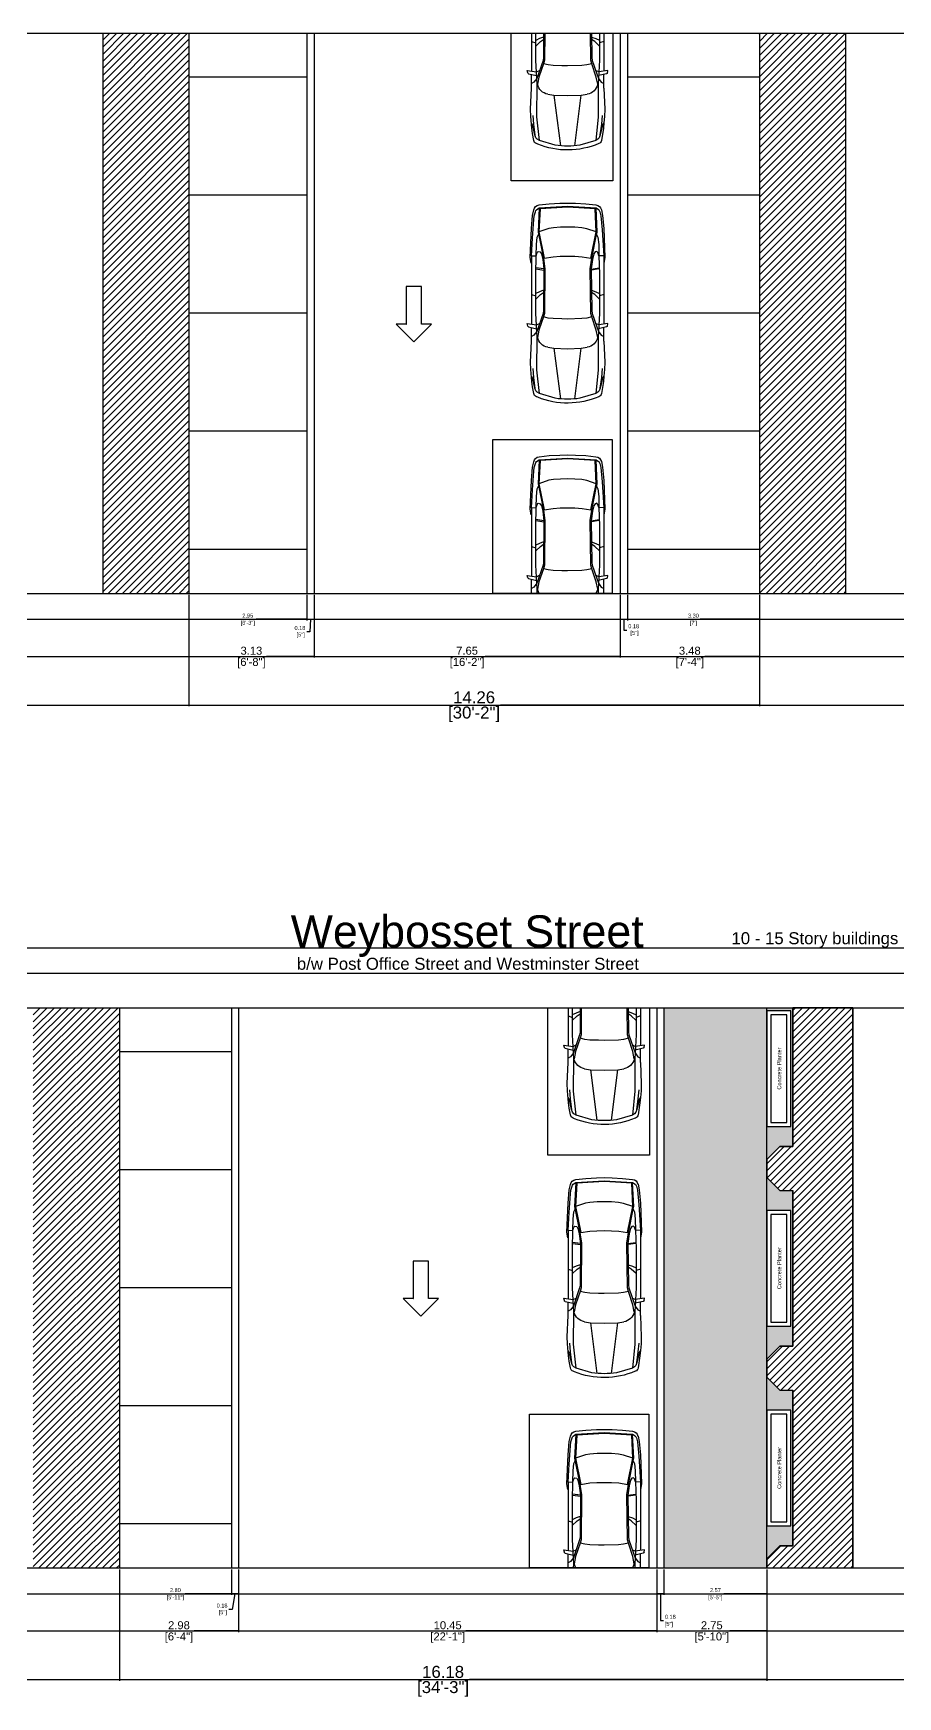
# Model space of a CAD drawing. Extents: x 4 to 262, y -261 to 351.
# Drawn here: x 44.6 to 66.2, y -40.32 to 1.26 of the extents above; entities that cross this region are included whole.
import ezdxf
from ezdxf.xclip import XClip

# ---------------------------------------------------------------- set-up
doc = ezdxf.new("R2010")
doc.units = 0
doc.header["$LTSCALE"] = 0.1
doc.header["$MEASUREMENT"] = 0
doc.header["$XCLIPFRAME"] = 2
doc.header["$PDMODE"] = 3
doc.layers.get('0').update_dxf_attribs({"color": 102})
for name, color, linetype in [('Cars', 4, 'Continuous'), ('Details', 9, 'Continuous'), ('Edge', 1, 'Continuous'), ('Hatch and Paving', 252, 'Continuous'), ('HIDDEN', 204, 'Continuous'), ('Poche', 6, 'Continuous'), ('Text', 7, 'Continuous')]:
    doc.layers.add(name, color=color, linetype=linetype)
doc.styles.get("Standard").update_dxf_attribs({"font": 'Arial.ttf'})
doc.dimstyles.get("Standard").update_dxf_attribs({"dimtxt": 0.1, "dimasz": 0.03, "dimexe": 0.03, "dimexo": 0.04, "dimgap": 0.04, "dimtad": 0, "dimtih": 1, "dimtoh": 1, "dimzin": 0, "dimdsep": 46, "dimtxsty": 'Standard', "dimblk": 'ARCHTICK', "dimblk1": 'ARCHTICK', "dimblk2": 'ARCHTICK', "dimcen": 0.09, "dimclrd": 256, "dimclre": 256, "dimadec": 0, "dimazin": 0, "dimtfac": 1, "dimtofl": 0, "dimtmove": 1, "dimatfit": 3, "dimfxl": 1, "dimtolj": 1, "dimtzin": 0, "dimlwe": -1, "dimarcsym": 0})

# ---------------------------------------------------------------- blocks, each defined once
blk = doc.blocks.new('Car 1')
at = {"color": 8, "linetype": 'Continuous'}
for p, q in [((29.672, 21.235), (29.643, 20.905)), ((29.702, 21.376), (29.672, 21.235)), ((29.714, 21.228), (29.683, 20.872)), ((29.742, 21.327), (29.714, 21.228)), ((29.836, 21.421), (29.776, 21.38)), ((29.809, 20.82), (29.836, 21.421)), ((29.83, 20.822), (29.859, 21.401)), ((30.55, 21.463), (29.836, 21.421)), ((30.089, 21.523), (29.839, 21.496)), ((29.859, 21.401), (30.542, 21.441)), ((30.35, 21.538), (30.089, 21.523)), ((30.547, 21.543), (30.35, 21.538)), ((30.542, 21.441), (31.234, 21.401)), ((30.743, 21.538), (30.547, 21.543)), ((31.258, 21.421), (30.55, 21.463)), ((31.004, 21.523), (30.743, 21.538)), ((31.254, 21.496), (31.004, 21.523)), ((31.234, 21.401), (31.263, 20.822)), ((31.321, 21.376), (31.258, 21.421)), ((31.258, 21.421), (31.285, 20.82)), ((31.379, 21.228), (31.351, 21.327)), ((31.389, 21.134), (31.379, 21.228)), ((31.421, 21.235), (31.392, 21.372)), ((31.45, 20.905), (31.421, 21.235)), ((29.643, 20.905), (29.613, 20.182)), ((29.683, 20.872), (29.643, 20.221)), ((29.822, 20.756), (29.809, 20.82)), ((29.83, 20.822), (30.062, 20.899)), ((29.962, 20.168), (29.83, 20.822)), ((30.062, 20.899), (30.191, 20.924)), ((30.191, 20.924), (30.368, 20.938)), ((30.368, 20.938), (30.55, 20.94)), ((30.55, 20.94), (30.725, 20.938)), ((30.725, 20.938), (30.902, 20.924)), ((30.902, 20.924), (31.012, 20.906)), ((31.012, 20.906), (31.263, 20.822)), ((31.263, 20.822), (31.131, 20.168)), ((31.285, 20.82), (31.152, 20.164)), ((31.421, 20.669), (31.389, 21.134)), ((31.48, 20.182), (31.45, 20.905)), ((29.769, 20.504), (29.763, 20.228)), ((29.789, 20.69), (29.769, 20.504)), ((29.822, 20.756), (29.789, 20.69)), ((29.942, 20.164), (29.822, 20.756)), ((31.305, 20.69), (31.272, 20.756)), ((31.324, 20.504), (31.305, 20.69)), ((31.33, 20.228), (31.324, 20.504)), ((31.45, 20.221), (31.421, 20.669)), ((29.613, 20.182), (29.639, 20.04)), ((29.643, 20.221), (29.763, 20.228)), ((29.643, 20.221), (29.643, 18.514)), ((29.763, 20.228), (29.752, 19.766)), ((29.763, 20.228), (29.789, 20.305)), ((29.789, 20.305), (29.814, 20.332)), ((29.814, 20.332), (29.86, 20.322)), ((29.86, 20.322), (29.891, 20.271)), ((29.891, 20.271), (29.924, 20.133)), ((29.924, 20.133), (29.954, 19.896)), ((29.979, 19.902), (29.942, 20.164)), ((30.184, 20.202), (29.962, 20.168)), ((30.365, 20.215), (30.184, 20.202)), ((30.543, 20.217), (30.365, 20.215)), ((30.728, 20.215), (30.543, 20.217)), ((30.909, 20.202), (30.728, 20.215)), ((31.131, 20.168), (30.909, 20.202)), ((31.152, 20.164), (31.114, 19.902)), ((31.169, 20.133), (31.14, 19.896)), ((31.202, 20.271), (31.169, 20.133)), ((31.234, 20.322), (31.202, 20.271)), ((31.279, 20.332), (31.234, 20.322)), ((31.305, 20.305), (31.279, 20.332)), ((31.33, 20.228), (31.305, 20.305)), ((31.342, 19.766), (31.33, 20.228)), ((31.45, 20.221), (31.33, 20.228)), ((31.45, 20.221), (31.45, 18.514)), ((31.454, 20.04), (31.48, 20.182)), ((29.752, 19.766), (29.752, 18.789)), ((29.954, 19.894), (29.755, 19.924)), ((29.755, 19.899), (29.95, 19.87)), ((29.954, 19.896), (29.942, 18.855)), ((29.967, 18.785), (29.979, 19.902)), ((31.114, 19.902), (31.126, 18.785)), ((31.14, 19.896), (31.338, 19.924)), ((31.14, 19.896), (31.151, 18.855)), ((31.341, 19.899), (31.143, 19.87)), ((31.342, 18.789), (31.342, 19.766)), ((29.642, 19.256), (29.752, 19.222)), ((29.843, 19.328), (29.752, 19.284)), ((29.752, 19.142), (29.87, 19.256)), ((29.948, 19.366), (29.843, 19.328)), ((29.87, 19.256), (29.947, 19.307)), ((31.145, 19.366), (31.25, 19.328)), ((31.223, 19.256), (31.146, 19.307)), ((31.344, 19.14), (31.223, 19.256)), ((31.25, 19.328), (31.344, 19.283)), ((31.451, 19.256), (31.342, 19.222)), ((29.752, 18.789), (29.784, 18.185)), ((29.932, 18.784), (29.777, 18.333)), ((29.942, 18.855), (29.932, 18.784)), ((29.943, 18.698), (29.967, 18.785)), ((31.126, 18.785), (31.15, 18.698)), ((31.151, 18.855), (31.161, 18.784)), ((31.161, 18.784), (31.316, 18.333)), ((31.316, 18.333), (31.342, 18.789)), ((29.551, 18.47), (29.538, 18.53)), ((29.538, 18.53), (29.769, 18.496)), ((29.571, 18.449), (29.774, 18.402)), ((29.643, 18.092), (29.643, 18.432)), ((29.777, 18.333), (29.705, 18.239)), ((29.769, 18.496), (29.846, 18.532)), ((29.795, 18.185), (29.829, 18.365)), ((29.829, 18.365), (29.943, 18.698)), ((29.943, 18.698), (30.062, 18.67)), ((30.062, 18.67), (30.19, 18.655)), ((30.19, 18.655), (30.551, 18.644)), ((30.551, 18.644), (30.691, 18.648)), ((30.691, 18.648), (30.903, 18.655)), ((30.903, 18.655), (31.031, 18.67)), ((31.031, 18.67), (31.15, 18.698)), ((31.15, 18.698), (31.264, 18.365)), ((31.325, 18.496), (31.248, 18.532)), ((31.264, 18.365), (31.298, 18.185)), ((31.309, 18.185), (31.316, 18.333)), ((31.316, 18.333), (31.389, 18.239)), ((31.522, 18.449), (31.32, 18.402)), ((31.555, 18.53), (31.325, 18.496)), ((31.45, 18.092), (31.45, 18.432)), ((31.542, 18.47), (31.555, 18.53)), ((29.643, 18.092), (29.62, 17.566)), ((29.705, 18.239), (29.643, 18.204)), ((29.784, 18.185), (29.779, 17.375)), ((30.206, 17.913), (30.054, 17.938)), ((30.366, 16.648), (30.206, 17.913)), ((30.547, 17.902), (30.206, 17.913)), ((30.887, 17.913), (30.547, 17.902)), ((30.887, 17.913), (30.727, 16.648)), ((31.039, 17.938), (30.887, 17.913)), ((31.315, 17.375), (31.309, 18.185)), ((31.389, 18.239), (31.451, 18.204)), ((31.473, 17.566), (31.45, 18.092)), ((29.62, 17.566), (29.626, 17.384)), ((31.467, 17.384), (31.473, 17.566)), ((29.626, 17.384), (29.642, 17.219)), ((29.642, 17.219), (29.672, 17.173)), ((29.642, 17.219), (29.653, 17.087)), ((29.653, 17.087), (29.701, 16.784)), ((29.672, 17.173), (29.689, 17.09)), ((29.694, 17.185), (29.676, 17.408)), ((29.689, 17.09), (29.73, 16.918)), ((29.73, 16.918), (29.694, 17.185)), ((29.779, 17.375), (29.843, 16.78)), ((31.251, 16.78), (31.315, 17.375)), ((31.4, 17.185), (31.363, 16.918)), ((31.363, 16.918), (31.4, 17.074)), ((31.417, 17.408), (31.4, 17.185)), ((31.4, 17.074), (31.421, 17.173)), ((31.421, 17.173), (31.451, 17.219)), ((31.421, 16.954), (31.441, 17.087)), ((31.441, 17.087), (31.467, 17.384)), ((29.73, 16.918), (29.756, 16.848)), ((29.756, 16.848), (29.789, 16.813)), ((29.789, 16.813), (29.843, 16.78)), ((29.843, 16.78), (30.238, 16.663)), ((30.855, 16.663), (31.251, 16.78)), ((31.251, 16.78), (31.305, 16.813)), ((31.293, 16.689), (31.324, 16.702)), ((31.305, 16.813), (31.338, 16.848)), ((31.338, 16.848), (31.363, 16.918)), ((31.392, 16.784), (31.421, 16.954)), ((30.547, 16.543), (30.547, 16.543))]:
    blk.add_line(p, q, dxfattribs=at)
for centre, radius, start, end in [((29.857, 21.339), 0.159, 96.1654, 166.417), ((29.844, 21.298), 0.106, 124.732, 163.999), ((31.237, 21.339), 0.159, 12.0139, 81.7918), ((31.249, 21.298), 0.106, 16.0009, 47.497), ((29.577, 18.475), 0.0265, 191.8561, 256.8464), ((31.516, 18.475), 0.0265, 283.1524, 348.1427), ((30.107, 18.253), 0.32, 192.2413, 260.4689), ((30.987, 18.253), 0.319, 279.531, 347.7586), ((29.805, 16.802), 0.106, 189.5619, 249.9003), ((30.547, 18.523), 1.98, 246.8697, 292.1307), ((30.547, 18.805), 2.164, 261.8061, 278.1938), ((31.288, 16.802), 0.106, 290.0997, 350.438)]:
    blk.add_arc(centre, radius, start, end, dxfattribs=at)
blk = doc.blocks.new('_ArchTick')
at = {"color": 0, "linetype": 'ByBlock', "const_width": 0.15}
blk.add_lwpolyline([(-0.5, -0.5), (0.5, 0.5)], dxfattribs=at)
blk = doc.blocks.new('*D29')
at = {"layer": 'Defpoints', "color": 0, "transparency": 16777216}
for p in [(48.488, -12.743), (51.438, -12.743), (51.438, -13.391)]:
    blk.add_point(p, dxfattribs=at)
at = {"layer": 'Text', "transparency": 16777216}
for p, q in [((48.488, -12.783), (48.488, -13.421)), ((51.438, -12.783), (51.438, -13.421))]:
    blk.add_line(p, q, dxfattribs=at)
at = {"layer": 'Text', "lineweight": -2, "transparency": 16777216}
for p, q in [((48.488, -13.391), (49.754, -13.391)), ((51.438, -13.391), (50.171, -13.391))]:
    blk.add_line(p, q, dxfattribs=at)
at = {"layer": 'Text', "lineweight": -2, "transparency": 16777216, "xscale": 0.03, "yscale": 0.03, "zscale": 0.03, "rotation": 180}
blk.add_blockref('_ArchTick', (48.488, -13.391), dxfattribs=at)
at = {"layer": 'Text', "lineweight": -2, "transparency": 16777216, "xscale": 0.03, "yscale": 0.03, "zscale": 0.03}
blk.add_blockref('_ArchTick', (51.438, -13.391), dxfattribs=at)
at = {"layer": 'Text', "color": 0, "transparency": 16777216, "char_height": 0.1, "attachment_point": 5}
for s, insert in [('\\A1;2.95', (49.963, -13.3)), ('\\A1;[6\'-3"]', (49.963, -13.494))]:
    blk.add_mtext(s, dxfattribs=dict(at, insert=insert))
blk = doc.blocks.new('*D30')
at = {"layer": 'Defpoints', "color": 0, "transparency": 16777216}
for p in [(51.438, -12.743), (51.618, -12.743), (51.618, -13.391)]:
    blk.add_point(p, dxfattribs=at)
at = {"layer": 'Text', "transparency": 16777216}
for p, q in [((51.438, -12.783), (51.438, -13.421)), ((51.618, -12.783), (51.618, -13.421))]:
    blk.add_line(p, q, dxfattribs=at)
at = {"layer": 'Text', "lineweight": -2, "transparency": 16777216}
for p, q in [((51.515, -13.708), (51.435, -13.708)), ((51.438, -13.391), (51.618, -13.391)), ((51.528, -13.391), (51.515, -13.708))]:
    blk.add_line(p, q, dxfattribs=at)
at = {"layer": 'Text', "lineweight": -2, "transparency": 16777216, "xscale": 0.03, "yscale": 0.03, "zscale": 0.03, "rotation": 180}
blk.add_blockref('_ArchTick', (51.438, -13.391), dxfattribs=at)
at = {"layer": 'Text', "lineweight": -2, "transparency": 16777216, "xscale": 0.03, "yscale": 0.03, "zscale": 0.03}
blk.add_blockref('_ArchTick', (51.618, -13.391), dxfattribs=at)
at = {"layer": 'Text', "color": 0, "transparency": 16777216, "insert": (51.266, -13.708), "char_height": 0.1, "attachment_point": 5}
blk.add_mtext('\\A1;0.18\\P [5"]', dxfattribs=at)
blk = doc.blocks.new('*D31')
at = {"layer": 'Defpoints', "color": 0, "transparency": 16777216}
for p in [(59.268, -12.743), (59.448, -12.743), (59.448, -13.391)]:
    blk.add_point(p, dxfattribs=at)
at = {"layer": 'Text', "transparency": 16777216}
for p, q in [((59.268, -12.783), (59.268, -13.421)), ((59.448, -12.783), (59.448, -13.421))]:
    blk.add_line(p, q, dxfattribs=at)
at = {"layer": 'Text', "lineweight": -2, "transparency": 16777216}
for p, q in [((59.268, -13.391), (59.448, -13.391)), ((59.358, -13.391), (59.358, -13.663)), ((59.358, -13.663), (59.438, -13.663))]:
    blk.add_line(p, q, dxfattribs=at)
at = {"layer": 'Text', "lineweight": -2, "transparency": 16777216, "xscale": 0.03, "yscale": 0.03, "zscale": 0.03, "rotation": 180}
blk.add_blockref('_ArchTick', (59.268, -13.391), dxfattribs=at)
at = {"layer": 'Text', "lineweight": -2, "transparency": 16777216, "xscale": 0.03, "yscale": 0.03, "zscale": 0.03}
blk.add_blockref('_ArchTick', (59.448, -13.391), dxfattribs=at)
at = {"layer": 'Text', "color": 0, "transparency": 16777216, "insert": (59.607, -13.663), "char_height": 0.1, "attachment_point": 5}
blk.add_mtext('\\A1;0.18\\P [5"]', dxfattribs=at)
blk = doc.blocks.new('*D32')
at = {"layer": 'Defpoints', "color": 0, "transparency": 16777216}
for p in [(59.448, -12.743), (62.748, -12.743), (62.748, -13.391)]:
    blk.add_point(p, dxfattribs=at)
at = {"layer": 'Text', "transparency": 16777216}
for p, q in [((59.448, -12.783), (59.448, -13.421)), ((62.748, -12.783), (62.748, -13.421))]:
    blk.add_line(p, q, dxfattribs=at)
at = {"layer": 'Text', "lineweight": -2, "transparency": 16777216}
for p, q in [((59.448, -13.391), (60.929, -13.391)), ((62.748, -13.391), (61.267, -13.391))]:
    blk.add_line(p, q, dxfattribs=at)
at = {"layer": 'Text', "lineweight": -2, "transparency": 16777216, "xscale": 0.03, "yscale": 0.03, "zscale": 0.03, "rotation": 180}
blk.add_blockref('_ArchTick', (59.448, -13.391), dxfattribs=at)
at = {"layer": 'Text', "lineweight": -2, "transparency": 16777216, "xscale": 0.03, "yscale": 0.03, "zscale": 0.03}
blk.add_blockref('_ArchTick', (62.748, -13.391), dxfattribs=at)
at = {"layer": 'Text', "color": 0, "transparency": 16777216, "char_height": 0.1, "attachment_point": 5}
for s, insert in [('\\A1;3.30', (61.098, -13.3)), ("\\A1;[7']", (61.098, -13.494))]:
    blk.add_mtext(s, dxfattribs=dict(at, insert=insert))
blk = doc.blocks.new('*D33')
at = {"layer": 'Defpoints', "color": 0, "transparency": 16777216}
for p in [(48.488, -12.743), (51.618, -12.743), (51.618, -14.32)]:
    blk.add_point(p, dxfattribs=at)
at = {"layer": 'Text', "transparency": 16777216}
for p, q in [((48.488, -12.783), (48.488, -14.35)), ((51.618, -12.783), (51.618, -14.35))]:
    blk.add_line(p, q, dxfattribs=at)
at = {"layer": 'Text', "lineweight": -2, "transparency": 16777216}
for p, q in [((48.488, -14.32), (49.676, -14.32)), ((51.618, -14.32), (50.43, -14.32))]:
    blk.add_line(p, q, dxfattribs=at)
at = {"layer": 'Text', "lineweight": -2, "transparency": 16777216, "xscale": 0.03, "yscale": 0.03, "zscale": 0.03, "rotation": 180}
blk.add_blockref('_ArchTick', (48.488, -14.32), dxfattribs=at)
at = {"layer": 'Text', "lineweight": -2, "transparency": 16777216, "xscale": 0.03, "yscale": 0.03, "zscale": 0.03}
blk.add_blockref('_ArchTick', (51.618, -14.32), dxfattribs=at)
at = {"layer": 'Text', "color": 0, "transparency": 16777216, "char_height": 0.2, "attachment_point": 5}
for s, insert in [('\\A1;3.13', (50.053, -14.178)), ('\\A1;[6\'-8"]', (50.053, -14.487))]:
    blk.add_mtext(s, dxfattribs=dict(at, insert=insert))
blk = doc.blocks.new('*D34')
at = {"layer": 'Defpoints', "color": 0, "transparency": 16777216}
for p in [(51.618, -13.391), (59.268, -13.391), (59.268, -14.32)]:
    blk.add_point(p, dxfattribs=at)
at = {"layer": 'Text', "transparency": 16777216}
for p, q in [((51.618, -13.431), (51.618, -14.35)), ((59.268, -13.431), (59.268, -14.35))]:
    blk.add_line(p, q, dxfattribs=at)
at = {"layer": 'Text', "lineweight": -2, "transparency": 16777216}
for p, q in [((51.618, -14.32), (54.988, -14.32)), ((59.268, -14.32), (55.897, -14.32))]:
    blk.add_line(p, q, dxfattribs=at)
at = {"layer": 'Text', "lineweight": -2, "transparency": 16777216, "xscale": 0.03, "yscale": 0.03, "zscale": 0.03, "rotation": 180}
blk.add_blockref('_ArchTick', (51.618, -14.32), dxfattribs=at)
at = {"layer": 'Text', "lineweight": -2, "transparency": 16777216, "xscale": 0.03, "yscale": 0.03, "zscale": 0.03}
blk.add_blockref('_ArchTick', (59.268, -14.32), dxfattribs=at)
at = {"layer": 'Text', "color": 0, "transparency": 16777216, "char_height": 0.2, "attachment_point": 5}
for s, insert in [('\\A1;7.65', (55.443, -14.178)), ('\\A1;[16\'-2"]', (55.443, -14.487))]:
    blk.add_mtext(s, dxfattribs=dict(at, insert=insert))
blk = doc.blocks.new('*D35')
at = {"layer": 'Defpoints', "color": 0, "transparency": 16777216}
for p in [(59.268, -12.743), (62.748, -12.743), (62.748, -14.32)]:
    blk.add_point(p, dxfattribs=at)
at = {"layer": 'Text', "transparency": 16777216}
for p, q in [((59.268, -12.783), (59.268, -14.35)), ((62.748, -12.783), (62.748, -14.35))]:
    blk.add_line(p, q, dxfattribs=at)
at = {"layer": 'Text', "lineweight": -2, "transparency": 16777216}
for p, q in [((59.268, -14.32), (60.631, -14.32)), ((62.748, -14.32), (61.385, -14.32))]:
    blk.add_line(p, q, dxfattribs=at)
at = {"layer": 'Text', "lineweight": -2, "transparency": 16777216, "xscale": 0.03, "yscale": 0.03, "zscale": 0.03, "rotation": 180}
blk.add_blockref('_ArchTick', (59.268, -14.32), dxfattribs=at)
at = {"layer": 'Text', "lineweight": -2, "transparency": 16777216, "xscale": 0.03, "yscale": 0.03, "zscale": 0.03}
blk.add_blockref('_ArchTick', (62.748, -14.32), dxfattribs=at)
at = {"layer": 'Text', "color": 0, "transparency": 16777216, "char_height": 0.2, "attachment_point": 5}
for s, insert in [('\\A1;3.48', (61.008, -14.178)), ('\\A1;[7\'-4"]', (61.008, -14.487))]:
    blk.add_mtext(s, dxfattribs=dict(at, insert=insert))
blk = doc.blocks.new('*D36')
at = {"layer": 'Defpoints', "color": 0, "transparency": 16777216}
for p in [(48.488, -12.783), (62.748, -12.783), (62.748, -15.537)]:
    blk.add_point(p, dxfattribs=at)
at = {"layer": 'Text', "transparency": 16777216}
for p, q in [((48.488, -12.823), (48.488, -15.567)), ((62.748, -12.823), (62.748, -15.567))]:
    blk.add_line(p, q, dxfattribs=at)
at = {"layer": 'Text', "lineweight": -2, "transparency": 16777216}
for p, q in [((48.488, -15.537), (54.956, -15.537)), ((62.748, -15.537), (56.28, -15.537))]:
    blk.add_line(p, q, dxfattribs=at)
at = {"layer": 'Text', "lineweight": -2, "transparency": 16777216, "xscale": 0.03, "yscale": 0.03, "zscale": 0.03, "rotation": 180}
blk.add_blockref('_ArchTick', (48.488, -15.537), dxfattribs=at)
at = {"layer": 'Text', "lineweight": -2, "transparency": 16777216, "xscale": 0.03, "yscale": 0.03, "zscale": 0.03}
blk.add_blockref('_ArchTick', (62.748, -15.537), dxfattribs=at)
at = {"layer": 'Text', "color": 0, "transparency": 16777216, "char_height": 0.3, "attachment_point": 5}
for s, insert in [('\\A1;14.26', (55.618, -15.344)), ('\\A1;[30\'-2"]', (55.618, -15.767))]:
    blk.add_mtext(s, dxfattribs=dict(at, insert=insert))
blk = doc.blocks.new('*D37')
at = {"layer": 'Defpoints', "color": 0, "transparency": 16777216}
for p in [(60.363, -37.102), (62.933, -37.102), (60.363, -37.749)]:
    blk.add_point(p, dxfattribs=at)
at = {"layer": 'Text', "transparency": 16777216}
for p, q in [((60.363, -37.142), (60.363, -37.779)), ((62.933, -37.142), (62.933, -37.779))]:
    blk.add_line(p, q, dxfattribs=at)
at = {"layer": 'Text', "lineweight": -2, "transparency": 16777216}
for p, q in [((60.363, -37.749), (61.439, -37.749)), ((62.933, -37.749), (61.856, -37.749))]:
    blk.add_line(p, q, dxfattribs=at)
at = {"layer": 'Text', "lineweight": -2, "transparency": 16777216, "xscale": 0.03, "yscale": 0.03, "zscale": 0.03, "rotation": 180}
blk.add_blockref('_ArchTick', (60.363, -37.749), dxfattribs=at)
at = {"layer": 'Text', "lineweight": -2, "transparency": 16777216, "xscale": 0.03, "yscale": 0.03, "zscale": 0.03}
blk.add_blockref('_ArchTick', (62.933, -37.749), dxfattribs=at)
at = {"layer": 'Text', "color": 0, "transparency": 16777216, "char_height": 0.1, "attachment_point": 5}
for s, insert in [('\\A1;[5\'-5"]', (61.648, -37.852)), ('\\A1;2.57', (61.648, -37.658))]:
    blk.add_mtext(s, dxfattribs=dict(at, insert=insert))
blk = doc.blocks.new('*D38')
at = {"layer": 'Defpoints', "color": 0, "transparency": 16777216}
for p in [(60.183, -37.102), (60.363, -37.102), (60.183, -37.749)]:
    blk.add_point(p, dxfattribs=at)
at = {"layer": 'Text', "transparency": 16777216}
for p, q in [((60.183, -37.142), (60.183, -37.779)), ((60.363, -37.142), (60.363, -37.779))]:
    blk.add_line(p, q, dxfattribs=at)
at = {"layer": 'Text', "lineweight": -2, "transparency": 16777216}
for p, q in [((60.363, -37.749), (60.183, -37.749)), ((60.273, -37.749), (60.273, -38.416)), ((60.273, -38.416), (60.353, -38.416))]:
    blk.add_line(p, q, dxfattribs=at)
at = {"layer": 'Text', "lineweight": -2, "transparency": 16777216, "xscale": 0.03, "yscale": 0.03, "zscale": 0.03, "rotation": 180}
blk.add_blockref('_ArchTick', (60.183, -37.749), dxfattribs=at)
at = {"layer": 'Text', "lineweight": -2, "transparency": 16777216, "xscale": 0.03, "yscale": 0.03, "zscale": 0.03}
blk.add_blockref('_ArchTick', (60.363, -37.749), dxfattribs=at)
at = {"layer": 'Text', "color": 0, "transparency": 16777216, "char_height": 0.1, "attachment_point": 5}
for s, insert in [('\\A1;0.18', (60.522, -38.325)), ('\\A1;[5"]', (60.486, -38.52))]:
    blk.add_mtext(s, dxfattribs=dict(at, insert=insert))
blk = doc.blocks.new('*D39')
at = {"layer": 'Defpoints', "color": 0, "transparency": 16777216}
for p in [(49.553, -37.102), (49.733, -37.102), (49.553, -37.749)]:
    blk.add_point(p, dxfattribs=at)
at = {"layer": 'Text', "transparency": 16777216}
for p, q in [((49.553, -37.142), (49.553, -37.779)), ((49.733, -37.142), (49.733, -37.779))]:
    blk.add_line(p, q, dxfattribs=at)
at = {"layer": 'Text', "lineweight": -2, "transparency": 16777216}
for p, q in [((49.733, -37.749), (49.553, -37.749)), ((49.643, -37.749), (49.569, -38.142)), ((49.569, -38.142), (49.489, -38.142))]:
    blk.add_line(p, q, dxfattribs=at)
at = {"layer": 'Text', "lineweight": -2, "transparency": 16777216, "xscale": 0.03, "yscale": 0.03, "zscale": 0.03, "rotation": 180}
blk.add_blockref('_ArchTick', (49.553, -37.749), dxfattribs=at)
at = {"layer": 'Text', "lineweight": -2, "transparency": 16777216, "xscale": 0.03, "yscale": 0.03, "zscale": 0.03}
blk.add_blockref('_ArchTick', (49.733, -37.749), dxfattribs=at)
at = {"layer": 'Text', "color": 0, "transparency": 16777216, "insert": (49.32, -38.142), "char_height": 0.1, "attachment_point": 5}
blk.add_mtext('\\A1;0.18\\P [5"]', dxfattribs=at)
blk = doc.blocks.new('*D40')
at = {"layer": 'Defpoints', "color": 0, "transparency": 16777216}
for p in [(46.753, -37.102), (49.553, -37.102), (46.753, -37.749)]:
    blk.add_point(p, dxfattribs=at)
at = {"layer": 'Text', "transparency": 16777216}
for p, q in [((46.753, -37.142), (46.753, -37.779)), ((49.553, -37.142), (49.553, -37.779))]:
    blk.add_line(p, q, dxfattribs=at)
at = {"layer": 'Text', "lineweight": -2, "transparency": 16777216}
for p, q in [((46.753, -37.749), (47.911, -37.749)), ((49.553, -37.749), (48.394, -37.749))]:
    blk.add_line(p, q, dxfattribs=at)
at = {"layer": 'Text', "lineweight": -2, "transparency": 16777216, "xscale": 0.03, "yscale": 0.03, "zscale": 0.03, "rotation": 180}
blk.add_blockref('_ArchTick', (46.753, -37.749), dxfattribs=at)
at = {"layer": 'Text', "lineweight": -2, "transparency": 16777216, "xscale": 0.03, "yscale": 0.03, "zscale": 0.03}
blk.add_blockref('_ArchTick', (49.553, -37.749), dxfattribs=at)
at = {"layer": 'Text', "color": 0, "transparency": 16777216, "char_height": 0.1, "attachment_point": 5}
for s, insert in [('\\A1;[5\'-11"]', (48.153, -37.852)), ('\\A1;2.80', (48.153, -37.658))]:
    blk.add_mtext(s, dxfattribs=dict(at, insert=insert))
blk = doc.blocks.new('*D41')
at = {"layer": 'Defpoints', "color": 0, "transparency": 16777216}
for p in [(46.753, -37.102), (49.733, -37.102), (49.733, -38.678)]:
    blk.add_point(p, dxfattribs=at)
at = {"layer": 'Text', "transparency": 16777216}
for p, q in [((46.753, -37.142), (46.753, -38.708)), ((49.733, -37.142), (49.733, -38.708))]:
    blk.add_line(p, q, dxfattribs=at)
at = {"layer": 'Text', "lineweight": -2, "transparency": 16777216}
for p, q in [((46.753, -38.678), (47.866, -38.678)), ((49.733, -38.678), (48.62, -38.678))]:
    blk.add_line(p, q, dxfattribs=at)
at = {"layer": 'Text', "lineweight": -2, "transparency": 16777216, "xscale": 0.03, "yscale": 0.03, "zscale": 0.03, "rotation": 180}
blk.add_blockref('_ArchTick', (46.753, -38.678), dxfattribs=at)
at = {"layer": 'Text', "lineweight": -2, "transparency": 16777216, "xscale": 0.03, "yscale": 0.03, "zscale": 0.03}
blk.add_blockref('_ArchTick', (49.733, -38.678), dxfattribs=at)
at = {"layer": 'Text', "color": 0, "transparency": 16777216, "char_height": 0.2, "attachment_point": 5}
for s, insert in [('\\A1;2.98', (48.243, -38.537)), ('\\A1;[6\'-4"]', (48.243, -38.845))]:
    blk.add_mtext(s, dxfattribs=dict(at, insert=insert))
blk = doc.blocks.new('*D42')
at = {"layer": 'Defpoints', "color": 0, "transparency": 16777216}
for p in [(49.733, -37.102), (60.183, -37.102), (60.183, -38.678)]:
    blk.add_point(p, dxfattribs=at)
at = {"layer": 'Text', "transparency": 16777216}
for p, q in [((49.733, -37.142), (49.733, -38.708)), ((60.183, -37.142), (60.183, -38.708))]:
    blk.add_line(p, q, dxfattribs=at)
at = {"layer": 'Text', "lineweight": -2, "transparency": 16777216}
for p, q in [((49.733, -38.678), (54.503, -38.678)), ((60.183, -38.678), (55.412, -38.678))]:
    blk.add_line(p, q, dxfattribs=at)
at = {"layer": 'Text', "lineweight": -2, "transparency": 16777216, "xscale": 0.03, "yscale": 0.03, "zscale": 0.03, "rotation": 180}
blk.add_blockref('_ArchTick', (49.733, -38.678), dxfattribs=at)
at = {"layer": 'Text', "lineweight": -2, "transparency": 16777216, "xscale": 0.03, "yscale": 0.03, "zscale": 0.03}
blk.add_blockref('_ArchTick', (60.183, -38.678), dxfattribs=at)
at = {"layer": 'Text', "color": 0, "transparency": 16777216, "char_height": 0.2, "attachment_point": 5}
for s, insert in [('\\A1;10.45', (54.958, -38.537)), ('\\A1;[22\'-1"]', (54.958, -38.845))]:
    blk.add_mtext(s, dxfattribs=dict(at, insert=insert))
blk = doc.blocks.new('*D43')
at = {"layer": 'Defpoints', "color": 0, "transparency": 16777216}
for p in [(60.183, -37.102), (62.933, -37.102), (62.933, -38.678)]:
    blk.add_point(p, dxfattribs=at)
at = {"layer": 'Text', "transparency": 16777216}
for p, q in [((60.183, -37.142), (60.183, -38.708)), ((62.933, -37.142), (62.933, -38.708))]:
    blk.add_line(p, q, dxfattribs=at)
at = {"layer": 'Text', "lineweight": -2, "transparency": 16777216}
for p, q in [((60.183, -38.678), (61.103, -38.678)), ((62.933, -38.678), (62.012, -38.678))]:
    blk.add_line(p, q, dxfattribs=at)
at = {"layer": 'Text', "lineweight": -2, "transparency": 16777216, "xscale": 0.03, "yscale": 0.03, "zscale": 0.03, "rotation": 180}
blk.add_blockref('_ArchTick', (60.183, -38.678), dxfattribs=at)
at = {"layer": 'Text', "lineweight": -2, "transparency": 16777216, "xscale": 0.03, "yscale": 0.03, "zscale": 0.03}
blk.add_blockref('_ArchTick', (62.933, -38.678), dxfattribs=at)
at = {"layer": 'Text', "color": 0, "transparency": 16777216, "char_height": 0.2, "attachment_point": 5}
for s, insert in [('\\A1;2.75', (61.558, -38.537)), ('\\A1;[5\'-10"]', (61.558, -38.845))]:
    blk.add_mtext(s, dxfattribs=dict(at, insert=insert))
blk = doc.blocks.new('*D44')
at = {"layer": 'Defpoints', "color": 0, "transparency": 16777216}
for p in [(46.753, -37.102), (62.933, -37.102), (62.933, -39.895)]:
    blk.add_point(p, dxfattribs=at)
at = {"layer": 'Text', "transparency": 16777216}
for p, q in [((46.753, -37.142), (46.753, -39.925)), ((62.933, -37.142), (62.933, -39.925))]:
    blk.add_line(p, q, dxfattribs=at)
at = {"layer": 'Text', "lineweight": -2, "transparency": 16777216}
for p, q in [((46.753, -39.895), (54.18, -39.895)), ((62.933, -39.895), (55.505, -39.895))]:
    blk.add_line(p, q, dxfattribs=at)
at = {"layer": 'Text', "lineweight": -2, "transparency": 16777216, "xscale": 0.03, "yscale": 0.03, "zscale": 0.03, "rotation": 180}
blk.add_blockref('_ArchTick', (46.753, -39.895), dxfattribs=at)
at = {"layer": 'Text', "lineweight": -2, "transparency": 16777216, "xscale": 0.03, "yscale": 0.03, "zscale": 0.03}
blk.add_blockref('_ArchTick', (62.933, -39.895), dxfattribs=at)
at = {"layer": 'Text', "color": 0, "transparency": 16777216, "char_height": 0.3, "attachment_point": 5}
for s, insert in [('\\A1;[34\'-3"]', (54.843, -40.126)), ('\\A1;16.18', (54.843, -39.703))]:
    blk.add_mtext(s, dxfattribs=dict(at, insert=insert))

msp = doc.modelspace()

# ---------------------------------------------------------------- hatches: boundary and pattern name
at = {"layer": 'Hatch and Paving'}
h = msp.add_hatch(dxfattribs=at)
h.set_pattern_fill('AR-BRSTD', color=256, scale=0.03)
h.set_pattern_definition([(0, (-1.63508, 0), (0, 0.08001), []), (90, (-1.63508, 0), (-0.12, 0.08001), [0.08001, -0.08001])])
h.paths.add_polyline_path([(62.933, -23.102), (60.363, -23.102), (60.363, -37.102), (62.933, -37.102)])
h = msp.add_hatch(dxfattribs=at)
h.set_pattern_fill('AR-BRSTD', color=256, scale=0.03)
h.set_pattern_definition([(0, (62.93259, -37.10168), (0, 0.08001), []), (90, (62.93259, -37.10168), (-0.12, 0.08001), [0.08001, -0.08001])])
h.paths.add_polyline_path([(63.583, -32.662), (63.258, -32.662), (62.933, -32.337), (62.933, -33.162), (63.533, -33.162), (63.533, -36.052), (62.933, -36.052), (62.933, -36.877), (63.258, -36.552), (63.583, -36.552)])
h.paths.add_polyline_path([(63.583, -27.672), (63.258, -27.672), (62.933, -27.347), (62.933, -28.172), (63.533, -28.172), (63.533, -31.062), (62.933, -31.062), (62.933, -31.887), (63.258, -31.562), (63.583, -31.562)])
h.paths.add_polyline_path([(63.583, -23.102), (62.933, -23.102), (62.933, -23.182), (63.533, -23.182), (63.533, -26.072), (62.933, -26.072), (62.933, -26.897), (63.258, -26.572), (63.583, -26.572)])
at = {"layer": 'HIDDEN'}
h = msp.add_hatch(dxfattribs=at)
h.set_pattern_fill('ANSI31', color=1)
h.paths.add_polyline_path([(48.488, 1.257), (46.338, 1.257), (46.338, -12.743), (48.488, -12.743)])
h = msp.add_hatch(dxfattribs=at)
h.set_pattern_fill('ANSI31', color=1)
h.paths.add_polyline_path([(64.898, 1.257), (62.748, 1.257), (62.748, -12.743), (64.898, -12.743)])
h = msp.add_hatch(dxfattribs=at)
h.set_pattern_fill('ANSI31', color=1)
h.set_pattern_definition([(45, (-1.73505, -24.35819), (-0.08838835, 0.08838835), [])])
h.paths.add_polyline_path([(46.753, -23.102), (44.603, -23.102), (44.603, -37.102), (46.753, -37.102)])
h = msp.add_hatch(dxfattribs=at)
h.set_pattern_fill('ANSI31', color=1)
h.set_pattern_definition([(45, (-1.63508, 0), (-0.08838835, 0.08838835), [])])
h.paths.add_polyline_path([(65.083, -23.102), (63.583, -23.102), (63.583, -26.572), (63.258, -26.572), (62.933, -26.897), (62.933, -27.347), (63.258, -27.672), (63.583, -27.672), (63.583, -31.562), (63.258, -31.562), (62.933, -31.887), (62.933, -32.337), (63.258, -32.662), (63.583, -32.662), (63.583, -36.552), (63.258, -36.552), (62.933, -36.877), (62.933, -37.102), (65.083, -37.102)])

# ---------------------------------------------------------------- linework, layer by layer
at = {"layer": 'Cars'}
for points in [[(54.109, -6.453), (54.551, -6.011), (54.301, -6.011), (54.301, -5.073), (53.917, -5.073), (53.917, -6.011), (53.926, -6.011), (53.667, -6.011)], [(54.286, -30.811), (54.727, -30.369), (54.477, -30.369), (54.477, -29.432), (54.094, -29.432), (54.094, -30.369), (54.102, -30.369), (53.844, -30.369)]]:
    msp.add_lwpolyline(points, close=True, dxfattribs=at)
at = {"layer": 'Details'}
for p, q in [((51.438, 1.257), (51.438, -12.743)), ((59.448, 1.257), (59.448, -12.743)), ((49.553, -23.102), (49.553, -37.102)), ((60.363, -23.102), (60.363, -37.102))]:
    msp.add_line(p, q, dxfattribs=at)
for points in [[(63.033, -23.282), (63.033, -25.972), (63.433, -25.972), (63.433, -23.282)], [(63.033, -28.272), (63.033, -30.962), (63.433, -30.962), (63.433, -28.272)], [(63.033, -33.262), (63.033, -35.952), (63.433, -35.952), (63.433, -33.262)]]:
    msp.add_lwpolyline(points, close=True, dxfattribs=at)
at = {"layer": 'Edge'}
for p, q in [((51.618, 1.257), (51.618, -12.743)), ((59.268, 1.257), (59.268, -12.743)), ((49.733, -23.102), (49.733, -37.102)), ((60.183, -23.102), (60.183, -37.102))]:
    msp.add_line(p, q, dxfattribs=at)
for p in [(14.396, 1.257), (14.396, -12.743), (14.396, -23.102), (14.396, -37.102)]:
    msp.add_xline(p, (1, 0), dxfattribs=at)
for points in [[(62.933, -23.182), (62.933, -26.072), (63.533, -26.072), (63.533, -23.182)], [(62.933, -28.172), (62.933, -31.062), (63.533, -31.062), (63.533, -28.172)], [(62.933, -33.162), (62.933, -36.052), (63.533, -36.052), (63.533, -33.162)]]:
    msp.add_lwpolyline(points, close=True, dxfattribs=at)
at = {"layer": 'Hatch and Paving'}
for p, q in [((51.438, 0.157), (48.488, 0.157)), ((62.748, 0.157), (59.448, 0.157)), ((51.438, -2.793), (48.488, -2.793)), ((62.748, -2.793), (59.448, -2.793)), ((51.438, -5.743), (48.488, -5.743)), ((62.748, -5.743), (59.448, -5.743)), ((51.438, -8.693), (48.488, -8.693)), ((62.748, -8.693), (59.448, -8.693)), ((51.438, -11.643), (48.488, -11.643)), ((62.748, -11.643), (59.448, -11.643)), ((49.553, -24.202), (46.753, -24.202)), ((49.553, -27.152), (46.753, -27.152)), ((49.553, -30.102), (46.753, -30.102)), ((49.553, -33.052), (46.753, -33.052)), ((49.553, -36.002), (46.753, -36.002))]:
    msp.add_line(p, q, dxfattribs=at)
at = {"layer": 'HIDDEN'}
for p, q in [((46.338, 1.257), (46.338, -12.743)), ((64.898, 1.257), (64.898, -12.743)), ((62.933, -37.102), (62.933, -23.102)), ((65.083, -23.102), (65.083, -37.102))]:
    msp.add_line(p, q, dxfattribs=at)
for p in [(85.106, -13.391), (85.106, -14.32), (85.106, -15.537), (48.765, -21.602), (48.765, -22.238), (85.106, -37.749), (85.106, -38.678), (85.106, -39.895)]:
    msp.add_xline(p, (1, 0), dxfattribs=at)
msp.add_lwpolyline([(65.083, -23.102), (63.583, -23.102), (63.583, -26.572), (63.258, -26.572), (62.933, -26.897), (62.933, -27.347), (63.258, -27.672), (63.583, -27.672), (63.583, -31.562), (63.258, -31.562), (62.933, -31.887), (62.933, -32.337), (63.258, -32.662), (63.583, -32.662), (63.583, -36.552), (63.258, -36.552), (62.933, -36.877), (62.933, -37.102), (65.083, -37.102)], close=True, dxfattribs=at)
at = {"layer": 'Poche'}
for p, q in [((48.488, 1.257), (48.488, -12.743)), ((62.748, 1.257), (62.748, -12.743)), ((46.753, -23.102), (46.753, -37.102)), ((63.583, -26.572), (63.583, -23.102)), ((63.258, -26.572), (62.933, -26.897)), ((63.258, -26.572), (63.583, -26.572)), ((62.933, -27.347), (62.933, -26.897)), ((63.258, -27.672), (62.933, -27.347)), ((63.258, -27.672), (63.583, -27.672)), ((63.583, -31.562), (63.583, -27.672)), ((63.258, -31.562), (62.933, -31.887)), ((63.258, -31.562), (63.583, -31.562)), ((62.933, -32.337), (62.933, -31.887)), ((63.258, -32.662), (62.933, -32.337)), ((63.258, -32.662), (63.583, -32.662)), ((63.583, -36.552), (63.583, -32.662)), ((63.258, -36.552), (62.933, -36.877)), ((63.258, -36.552), (63.583, -36.552)), ((62.933, -37.102), (62.933, -36.877))]:
    msp.add_line(p, q, dxfattribs=at)

# ---------------------------------------------------------------- block references
at = {"layer": 'HIDDEN'}
ref = msp.add_blockref('Car 1', (88.501, -18.204), dxfattribs=dict(at, xscale=-1))
XClip(ref).set_block_clipping_path([(29.4125626453, 15.7747511966), (31.9540938547, 19.4608216002)])
at = {"layer": 'HIDDEN', "xscale": -1}
for p in [(88.501, -24.531), (89.416, -48.889)]:
    msp.add_blockref('Car 1', p, dxfattribs=at)
at = {"layer": 'HIDDEN'}
ref = msp.add_blockref('Car 1', (88.501, -30.824), dxfattribs=dict(at, xscale=-1))
XClip(ref).set_block_clipping_path([(29.4339731167, 18.0800128801), (32.4150355653, 21.9255684125)])
ref = msp.add_blockref('Car 1', (89.416, -42.563), dxfattribs=dict(at, xscale=-1))
XClip(ref).set_block_clipping_path([(29.4125626453, 15.7747511966), (31.9540938547, 19.4608216002)])
ref = msp.add_blockref('Car 1', (89.416, -55.182), dxfattribs=dict(at, xscale=-1))
XClip(ref).set_block_clipping_path([(29.4339731167, 18.0800128801), (32.4150355653, 21.9255684125)])

# ---------------------------------------------------------------- texts
at = {"layer": 'Text', "attachment_point": 1}
for s, width, insert, char_height in [('\\pi2.0068;Weybosset Street', 12.78844, (49.029, -20.791), 0.8), ('\\pi1.2595;10 - 15 Story buildings', 6.61172, (60.79, -21.213), 0.3), ('\\pi2.1602;b/w Post Office Street and Westminster Street', 12.78844, (49.029, -21.852), 0.3)]:
    msp.add_mtext_dynamic_manual_height_columns(s, width=width, gutter_width=1, heights=[0], dxfattribs=dict(at, insert=insert, char_height=char_height))
at = {"layer": 'Text', "char_height": 0.1, "attachment_point": 1, "rotation": 90}
for insert in [(63.194, -25.147), (63.194, -30.137), (63.194, -35.127)]:
    msp.add_mtext_dynamic_manual_height_columns('Concrete Planter', width=2.50151, gutter_width=1, heights=[0], dxfattribs=dict(at, insert=insert))

# ---------------------------------------------------------------- dimensions: what is measured, and where the dimension line sits
at = {"layer": 'Text'}
for base, p1, p2, override, picture, middle in [((51.438, -13.391), (48.488, -12.743), (51.438, -12.743), {"dimpost": '\\X'}, '*D29', (49.963, -13.391)), ((51.618, -14.32), (48.488, -12.743), (51.618, -12.743), {"dimtxt": 0.2, "dimpost": '\\X'}, '*D33', (50.053, -14.32)), ((62.748, -15.537), (48.488, -12.783), (62.748, -12.783), {"dimtxt": 0.3, "dimpost": '\\X'}, '*D36', (55.618, -15.537)), ((62.748, -14.32), (59.268, -12.743), (62.748, -12.743), {"dimtxt": 0.2, "dimpost": '\\X'}, '*D35', (61.008, -14.32)), ((62.748, -13.391), (59.448, -12.743), (62.748, -12.743), {"dimpost": '\\X'}, '*D32', (61.098, -13.391)), ((59.268, -14.32), (51.618, -13.391), (59.268, -13.391), {"dimtxt": 0.2, "dimpost": '\\X'}, '*D34', (55.443, -14.32)), ((46.753, -37.749), (49.553, -37.102), (46.753, -37.102), {"dimpost": '\\X'}, '*D40', (48.153, -37.749)), ((49.733, -38.678), (46.753, -37.102), (49.733, -37.102), {"dimtxt": 0.2, "dimpost": '\\X'}, '*D41', (48.243, -38.678)), ((62.933, -39.895), (46.753, -37.102), (62.933, -37.102), {"dimtxt": 0.3, "dimpost": '\\X'}, '*D44', (54.843, -39.895)), ((60.183, -38.678), (49.733, -37.102), (60.183, -37.102), {"dimtxt": 0.2, "dimpost": '\\X'}, '*D42', (54.958, -38.678)), ((60.183, -37.749), (60.363, -37.102), (60.183, -37.102), {"dimpost": '\\X'}, '*D38', (60.393, -38.416)), ((62.933, -38.678), (60.183, -37.102), (62.933, -37.102), {"dimtxt": 0.2, "dimpost": '\\X'}, '*D43', (61.558, -38.678)), ((60.363, -37.749), (62.933, -37.102), (60.363, -37.102), {"dimpost": '\\X'}, '*D37', (61.648, -37.749))]:
    dim = msp.add_linear_dim(base=base, p1=p1, p2=p2, dimstyle='Standard', override=override, dxfattribs=at)
    dim.commit()
    dim.dimension.update_dxf_attribs({"geometry": picture, "text_midpoint": middle})
for base, p1, p2, picture, middle in [((51.618, -13.391), (51.438, -12.743), (51.618, -12.743), '*D30', (51.395, -13.708)), ((59.448, -13.391), (59.268, -12.743), (59.448, -12.743), '*D31', (59.478, -13.663)), ((49.553, -37.749), (49.733, -37.102), (49.553, -37.102), '*D39', (49.449, -38.142))]:
    dim = msp.add_linear_dim(base=base, p1=p1, p2=p2, dimstyle='Standard', override={"dimpost": '\\X'}, dxfattribs=at)
    dim.commit()
    dim.dimension.update_dxf_attribs({"geometry": picture, "text_midpoint": middle, "dimtype": 160})

doc.saveas('drawing.dxf')
